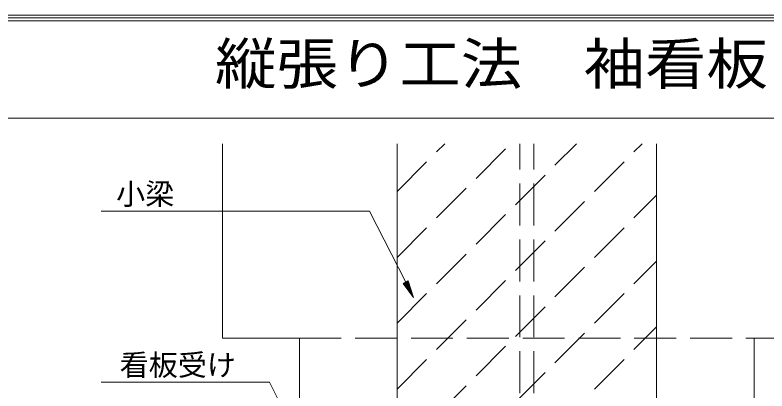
# Model space of a CAD drawing. Units: millimetres at full size, sheet at 1:6; details may follow other scales. Extents: x -1207 to 1226, y -853 to 852.
# Drawn here: x -1008.8 to -685.5, y 690.7 to 852.1 of the extents above; entities that cross this region are included whole.
import ezdxf
from ezdxf.enums import TextEntityAlignment as Align

# ---------------------------------------------------------------- set-up
doc = ezdxf.new("R2010")
doc.units = ezdxf.units.MM
doc.header["$LTSCALE"] = 6
doc.linetypes.add('DASHED3', pattern=[4, 3, -1])
for name, color, linetype, lineweight in [('0-0_WAKU', 7, 'Continuous', 9), ('0-2_SUNPO', 7, 'Continuous', 9), ('0-7_KUTAI', 6, 'Continuous', 9), ('0-8_SASH', 134, 'Continuous', 9), ('0-C', 134, 'DASHED3', 9)]:
    doc.layers.add(name, color=color, linetype=linetype, lineweight=lineweight)
doc.styles.add('ＭＳ ゴシック', font='')
doc.styles.get('ＭＳ ゴシック').set_extended_font_data('MS Gothic')

msp = doc.modelspace()

# ---------------------------------------------------------------- linework, layer by layer
at = {"layer": '0-0_WAKU'}
for p, q in [((-1207.164, 852.121), (1211.664, 852.121)), ((-1205.957, 850.914), (1210.457, 850.914)), ((-1204.75, 849.707), (1209.25, 849.707)), ((-1204.75, 807.866), (1209.25, 807.866))]:
    msp.add_line(p, q, dxfattribs=at)
at = {"layer": '0-2_SUNPO'}
for p, q in [((-971.75, 767.952), (-856.399, 767.952)), ((-840.84, 737.451), (-856.399, 767.952)), ((-839.405, 737.004), (-841.716, 737.004)), ((-839.421, 737.054), (-841.618, 737.054)), ((-839.437, 737.104), (-841.52, 737.104)), ((-839.453, 737.154), (-841.422, 737.154)), ((-839.469, 737.204), (-841.324, 737.204)), ((-839.485, 737.254), (-841.226, 737.254)), ((-839.5, 737.304), (-841.128, 737.304)), ((-839.516, 737.354), (-841.03, 737.354)), ((-839.532, 737.404), (-840.932, 737.404)), ((-839.548, 737.454), (-840.833, 737.454)), ((-839.564, 737.504), (-840.736, 737.504)), ((-839.579, 737.554), (-840.638, 737.554)), ((-839.595, 737.604), (-840.54, 737.604)), ((-839.611, 737.654), (-840.442, 737.654)), ((-839.627, 737.704), (-840.344, 737.704)), ((-839.643, 737.754), (-840.245, 737.754)), ((-839.659, 737.804), (-840.147, 737.804)), ((-839.674, 737.854), (-840.049, 737.854)), ((-839.69, 737.904), (-839.951, 737.904)), ((-839.706, 737.954), (-839.853, 737.954)), ((-839.722, 738.004), (-839.755, 738.004)), ((-839.358, 736.854), (-841.932, 736.854)), ((-839.374, 736.904), (-841.912, 736.904)), ((-839.342, 736.804), (-841.895, 736.804)), ((-839.326, 736.754), (-841.858, 736.754)), ((-839.311, 736.704), (-841.821, 736.704)), ((-839.39, 736.954), (-841.814, 736.954)), ((-839.295, 736.654), (-841.784, 736.654)), ((-839.279, 736.604), (-841.747, 736.604)), ((-839.263, 736.554), (-841.71, 736.554)), ((-839.247, 736.504), (-841.673, 736.504)), ((-839.231, 736.454), (-841.636, 736.454)), ((-839.216, 736.404), (-841.599, 736.404)), ((-839.2, 736.354), (-841.562, 736.354)), ((-839.184, 736.304), (-841.526, 736.304)), ((-839.168, 736.254), (-841.488, 736.254)), ((-839.152, 736.204), (-841.452, 736.204)), ((-839.136, 736.154), (-841.415, 736.154)), ((-839.12, 736.104), (-841.377, 736.104)), ((-839.105, 736.054), (-841.341, 736.054)), ((-839.089, 736.004), (-841.304, 736.004)), ((-839.073, 735.954), (-841.267, 735.954)), ((-839.057, 735.904), (-841.23, 735.904)), ((-839.041, 735.854), (-841.193, 735.854)), ((-839.025, 735.804), (-841.156, 735.804)), ((-839.01, 735.754), (-841.119, 735.754)), ((-838.994, 735.704), (-841.082, 735.704)), ((-838.978, 735.654), (-841.045, 735.654)), ((-838.962, 735.604), (-841.008, 735.604)), ((-838.946, 735.554), (-840.971, 735.554)), ((-838.931, 735.504), (-840.934, 735.504)), ((-838.915, 735.454), (-840.897, 735.454)), ((-838.899, 735.404), (-840.86, 735.404)), ((-838.883, 735.354), (-840.823, 735.354)), ((-838.867, 735.304), (-840.786, 735.304)), ((-838.851, 735.254), (-840.749, 735.254)), ((-838.836, 735.204), (-840.712, 735.204)), ((-838.82, 735.154), (-840.675, 735.154)), ((-838.804, 735.104), (-840.638, 735.104)), ((-838.788, 735.054), (-840.601, 735.054)), ((-838.772, 735.004), (-840.564, 735.004)), ((-838.757, 734.954), (-840.527, 734.954)), ((-838.741, 734.904), (-840.49, 734.904)), ((-838.725, 734.854), (-840.453, 734.854)), ((-838.709, 734.804), (-840.416, 734.804)), ((-838.693, 734.754), (-840.379, 734.754)), ((-838.677, 734.704), (-840.342, 734.704)), ((-838.662, 734.654), (-840.305, 734.654)), ((-838.646, 734.604), (-840.268, 734.604)), ((-838.63, 734.554), (-840.231, 734.554)), ((-838.614, 734.504), (-840.194, 734.504)), ((-838.598, 734.454), (-840.157, 734.454)), ((-838.582, 734.404), (-840.12, 734.404)), ((-838.567, 734.354), (-840.083, 734.354)), ((-838.551, 734.304), (-840.046, 734.304)), ((-838.535, 734.254), (-840.009, 734.254)), ((-838.519, 734.204), (-839.972, 734.204)), ((-838.503, 734.154), (-839.935, 734.154)), ((-838.487, 734.104), (-839.898, 734.104)), ((-838.472, 734.054), (-839.861, 734.054)), ((-838.456, 734.004), (-839.824, 734.004)), ((-838.44, 733.954), (-839.787, 733.954)), ((-838.424, 733.904), (-839.75, 733.904)), ((-838.408, 733.854), (-839.713, 733.854)), ((-838.392, 733.804), (-839.676, 733.804)), ((-838.377, 733.754), (-839.639, 733.754)), ((-838.361, 733.704), (-839.602, 733.704)), ((-838.345, 733.654), (-839.565, 733.654)), ((-838.329, 733.604), (-839.528, 733.604)), ((-838.313, 733.554), (-839.491, 733.554)), ((-838.298, 733.504), (-839.454, 733.504)), ((-838.282, 733.454), (-839.417, 733.454)), ((-838.266, 733.404), (-839.381, 733.404)), ((-838.25, 733.354), (-839.343, 733.354)), ((-838.234, 733.304), (-839.306, 733.304)), ((-838.218, 733.254), (-839.27, 733.254)), ((-838.203, 733.204), (-839.232, 733.204)), ((-838.187, 733.154), (-839.196, 733.154)), ((-838.171, 733.104), (-839.159, 733.104)), ((-838.155, 733.054), (-839.122, 733.054)), ((-838.139, 733.004), (-839.085, 733.004)), ((-838.123, 732.954), (-839.048, 732.954)), ((-838.108, 732.904), (-839.011, 732.904)), ((-838.092, 732.854), (-838.974, 732.854)), ((-838.076, 732.804), (-838.937, 732.804)), ((-838.06, 732.754), (-838.9, 732.754)), ((-838.044, 732.704), (-838.863, 732.704)), ((-838.028, 732.654), (-838.826, 732.654)), ((-838.013, 732.604), (-838.789, 732.604)), ((-837.997, 732.554), (-838.752, 732.554)), ((-837.981, 732.504), (-838.715, 732.504)), ((-837.965, 732.454), (-838.678, 732.454)), ((-837.949, 732.404), (-838.641, 732.404)), ((-837.933, 732.354), (-838.604, 732.354)), ((-837.918, 732.304), (-838.567, 732.304)), ((-837.902, 732.254), (-838.53, 732.254)), ((-837.886, 732.204), (-838.493, 732.204)), ((-837.87, 732.154), (-838.456, 732.154)), ((-837.854, 732.104), (-838.419, 732.104)), ((-837.838, 732.054), (-838.382, 732.054)), ((-837.823, 732.004), (-838.345, 732.004)), ((-837.807, 731.954), (-838.308, 731.954)), ((-837.791, 731.904), (-838.271, 731.904)), ((-837.775, 731.854), (-838.234, 731.854)), ((-837.759, 731.804), (-838.197, 731.804)), ((-837.744, 731.754), (-838.16, 731.754)), ((-837.728, 731.704), (-838.123, 731.704)), ((-837.712, 731.654), (-838.086, 731.654)), ((-837.696, 731.604), (-838.049, 731.604)), ((-837.68, 731.554), (-838.012, 731.554)), ((-837.664, 731.504), (-837.975, 731.504)), ((-837.649, 731.454), (-837.938, 731.454)), ((-837.633, 731.404), (-837.901, 731.404)), ((-837.617, 731.354), (-837.864, 731.354)), ((-837.601, 731.304), (-837.827, 731.304)), ((-837.585, 731.254), (-837.79, 731.254)), ((-837.57, 731.204), (-837.753, 731.204)), ((-837.554, 731.154), (-837.716, 731.154)), ((-837.538, 731.104), (-837.679, 731.104)), ((-837.522, 731.054), (-837.642, 731.054)), ((-837.506, 731.004), (-837.605, 731.004)), ((-837.49, 730.954), (-837.568, 730.954)), ((-837.474, 730.904), (-837.531, 730.904)), ((-837.459, 730.854), (-837.494, 730.854)), ((-837.443, 730.804), (-837.457, 730.804)), ((-899.443, 694.523), (-971.75, 694.523)), ((-883.885, 664.021), (-899.443, 694.523))]:
    msp.add_line(p, q, dxfattribs=at)
msp.add_lwpolyline([(-839.727, 738.019), (-841.954, 736.883), (-837.432, 730.77)], close=True, dxfattribs=at)
at = {"layer": '0-7_KUTAI'}
for p, q in [((-844.551, 796.887), (-844.551, 521.753)), ((-844.551, 796.887), (-844.551, 521.753)), ((-732.989, 521.753), (-732.989, 796.887)), ((-732.989, 521.753), (-732.989, 796.887))]:
    msp.add_line(p, q, dxfattribs=at)
at = {"layer": '0-8_SASH'}
for p, q in [((-919.551, 713.424), (-919.551, 796.887)), ((-844.551, 796.887), (-844.551, 775.56)), ((-732.989, 796.887), (-732.989, 775.56))]:
    msp.add_line(p, q, dxfattribs=at)
at = {"layer": '0-8_SASH', "linetype": 'DASHED3'}
for p, q in [((-791.77, 521.753), (-791.77, 796.887)), ((-785.77, 521.753), (-785.77, 796.887)), ((-886.551, 713.424), (-690.989, 713.424))]:
    msp.add_line(p, q, dxfattribs=at)
at = {"layer": '0-8_SASH'}
for points in [[(-844.551, 775.56), (-844.551, 640.56), (-844.551, 616.56), (-871.551, 616.56), (-871.551, 640.56), (-886.551, 640.56), (-886.551, 713.424), (-919.551, 713.424)], [(-732.989, 775.56), (-732.989, 640.56), (-732.989, 616.56), (-705.989, 616.56), (-705.989, 640.56), (-690.989, 640.56), (-690.989, 713.424), (-657.989, 713.424)]]:
    msp.add_lwpolyline(points, dxfattribs=at)
at = {"layer": '0-C'}
for p, q in [((-844.551, 691.497), (-739.162, 796.887)), ((-844.551, 719.782), (-767.446, 796.887)), ((-844.551, 748.066), (-795.73, 796.887)), ((-844.551, 776.35), (-824.015, 796.887)), ((-844.551, 663.213), (-732.989, 774.775)), ((-844.551, 634.929), (-732.989, 746.491)), ((-844.551, 606.644), (-732.989, 718.206))]:
    msp.add_line(p, q, dxfattribs=at)

# ---------------------------------------------------------------- texts
at = {"layer": '0-0_WAKU', "style": 'ＭＳ ゴシック', "width": 1.1}
msp.add_text('縦張り工法\u3000袖看板', height=17.6, dxfattribs=at).set_placement((-922.802, 817.116), align=Align.BOTTOM_LEFT)
at = {"layer": '0-2_SUNPO', "style": 'ＭＳ ゴシック'}
for s, p in [('小梁', (-965.315, 767.952)), ('看板受け', (-963.793, 694.523))]:
    msp.add_text(s, height=9.164, dxfattribs=at).set_placement(p, align=Align.BOTTOM_LEFT)

doc.saveas('drawing.dxf')
